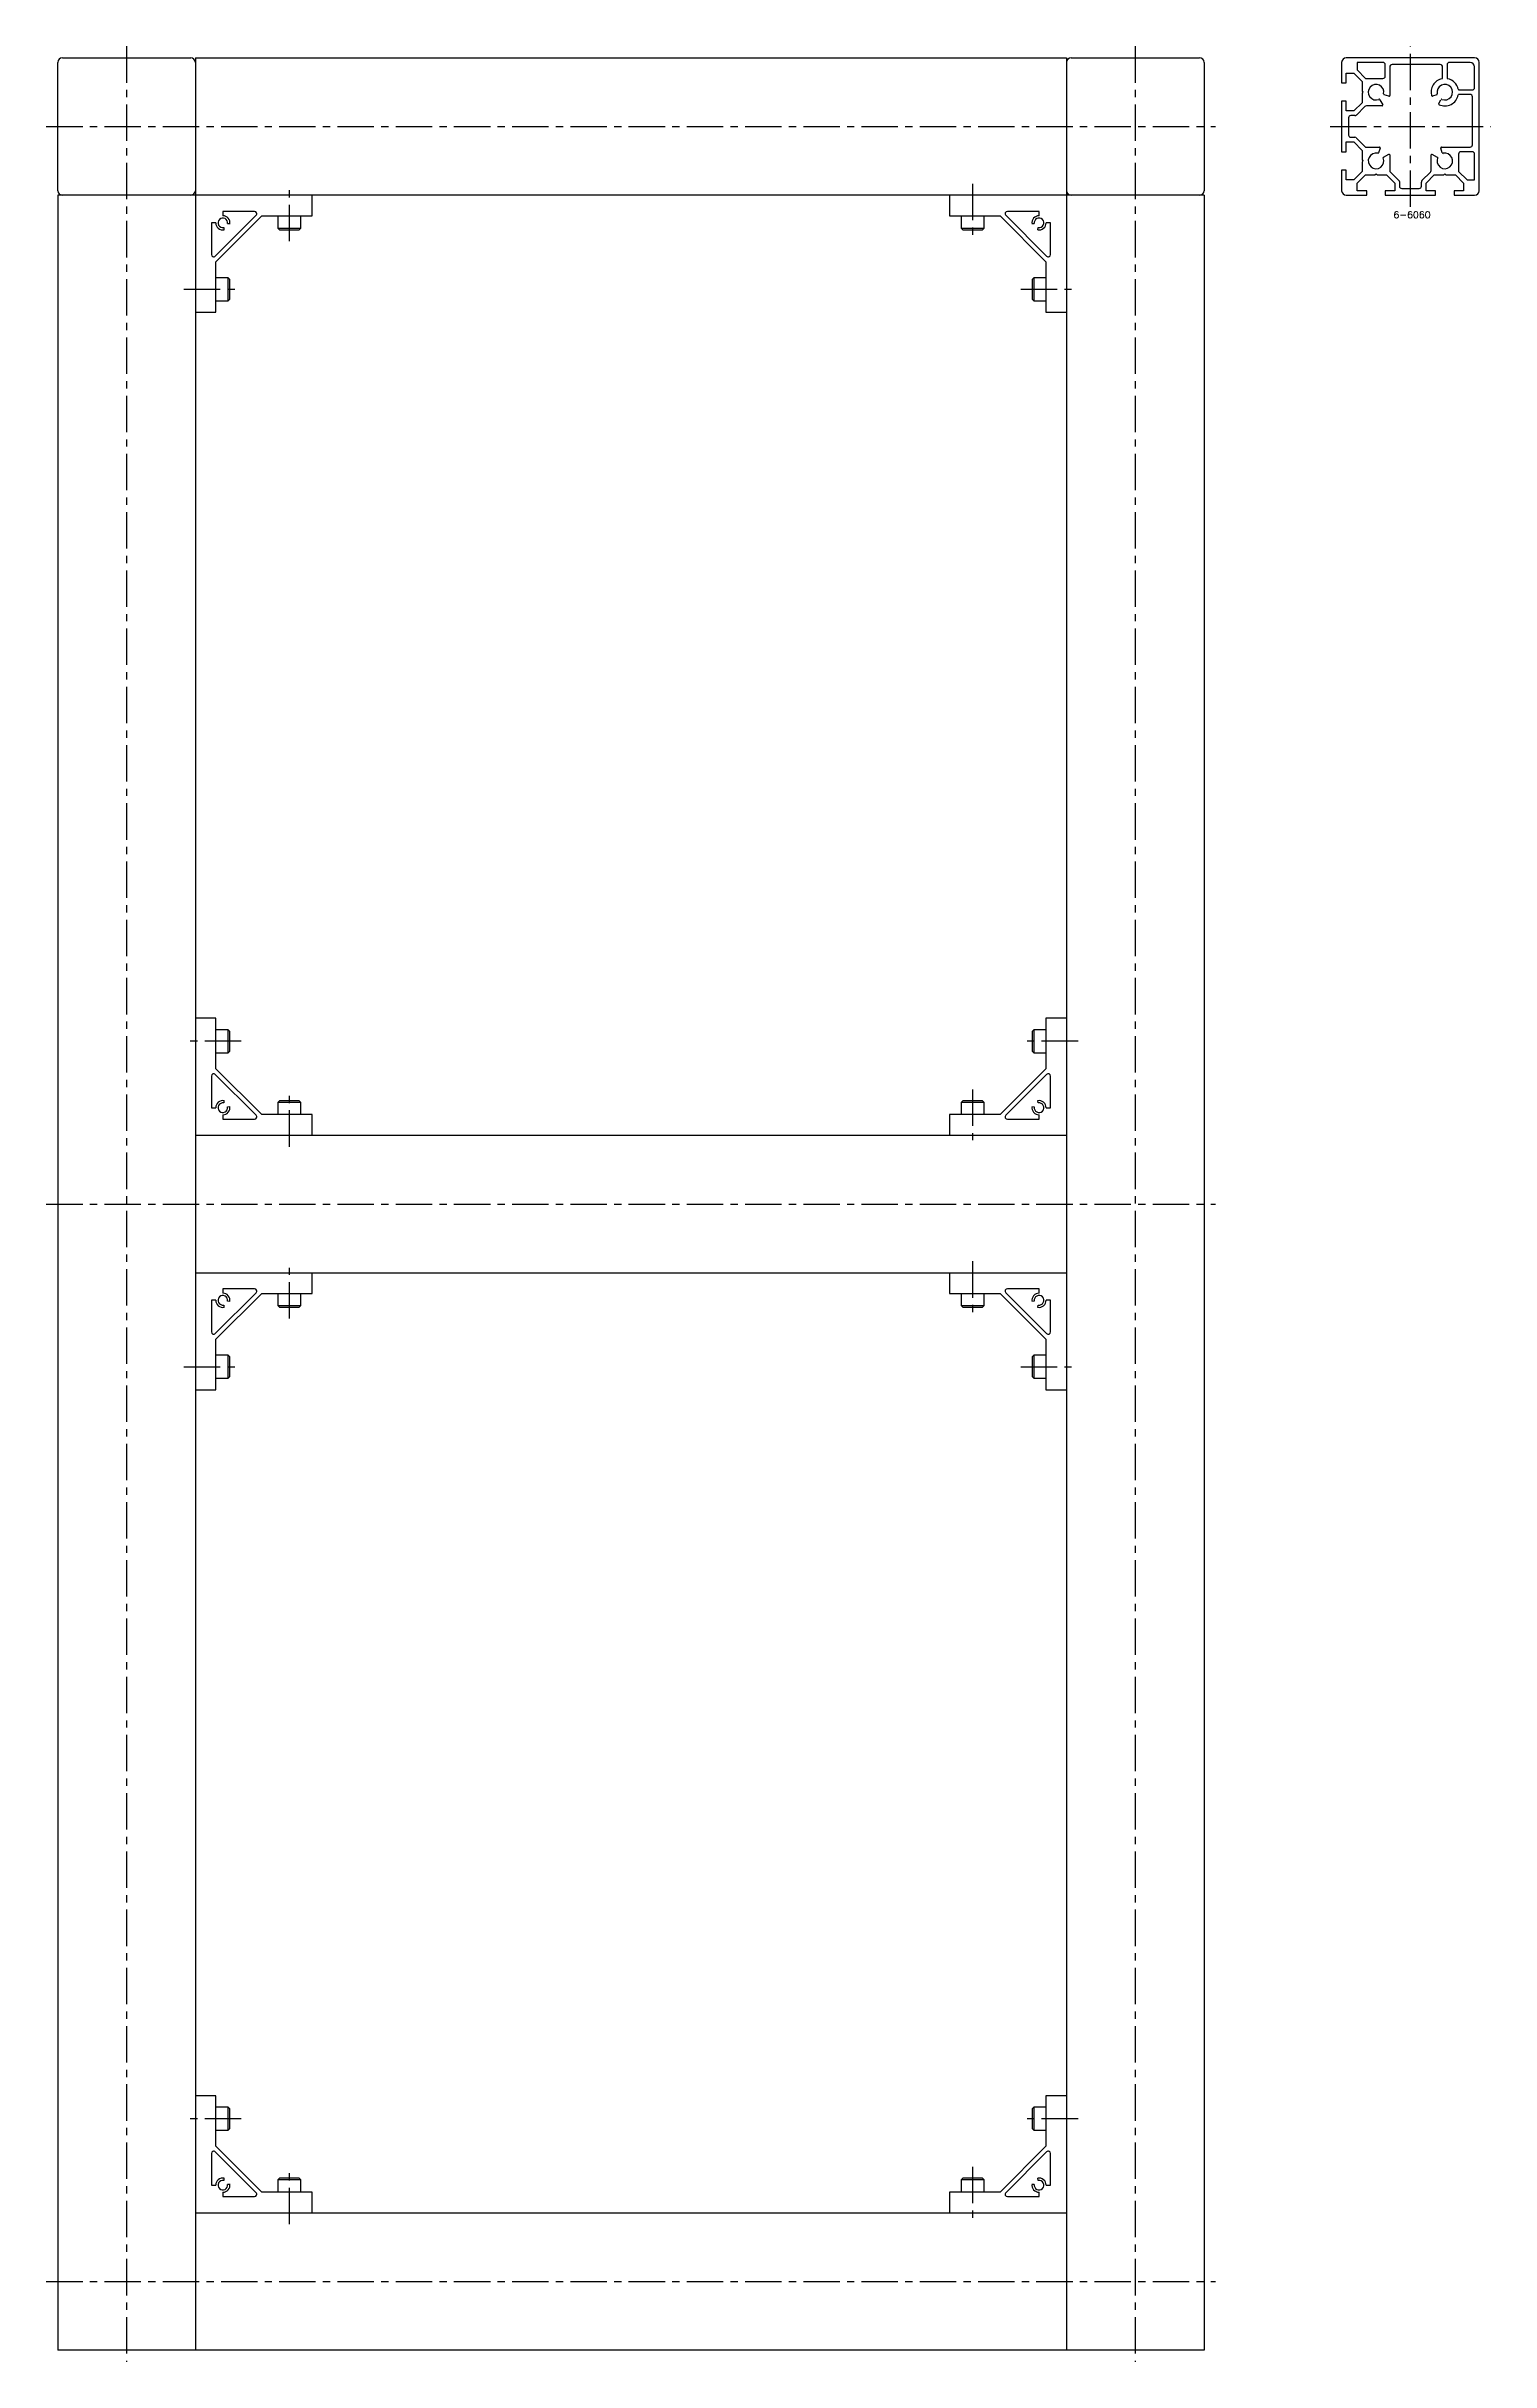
# Model space of a CAD drawing. Extents: x -5 to 1191, y -8 to 1575.
# Drawn here: x 561 to 1191, y 5 to 1015 of the extents above; entities that cross this region are included whole.
import ezdxf

# ---------------------------------------------------------------- set-up
doc = ezdxf.new("R2010")
doc.units = 0
doc.header["$LTSCALE"] = 0.5
doc.linetypes.add('CENTER', pattern=[50.8, 31.75, -6.35, 6.35, -6.35])
for name, color, linetype in [('MSM_CENTER', 1, 'CENTER'), ('MSM_CONTINUOUS', 7, 'CONTINUOUS'), ('MSM_PART_NUMBER', 7, 'CONTINUOUS')]:
    doc.layers.add(name, color=color, linetype=linetype)
doc.styles.get("Standard").update_dxf_attribs({"font": 'txt.shx', "height": 3, "bigfont": 'bigfont.shx'})

# ---------------------------------------------------------------- blocks, each defined once
blk = doc.blocks.new('*U10')
at = {"layer": 'MSM_PART_NUMBER'}
blk.add_text('6-6060', height=3, dxfattribs=at).set_placement((1148.6, 940))

msp = doc.modelspace()

# ---------------------------------------------------------------- linework, layer by layer
at = {"layer": 'MSM_CENTER'}
for p, q in [((596, 1015), (596, 5)), ((1036, 1015), (1036, 5)), ((1156, 945), (1156, 1015)), ((561, 980), (1071, 980)), ((1121, 980), (1191, 980)), ((667, 930), (667, 955)), ((965, 955), (965, 930)), ((621, 909), (646, 909)), ((986, 909), (1011, 909)), ((646, 581), (621, 581)), ((1011, 581), (986, 581)), ((667, 535), (667, 560)), ((965, 560), (965, 535)), ((561, 510), (1071, 510)), ((667, 460), (667, 485)), ((965, 485), (965, 460)), ((621, 439), (646, 439)), ((986, 439), (1011, 439)), ((646, 111), (621, 111)), ((1011, 111), (986, 111)), ((667, 65), (667, 90)), ((965, 90), (965, 65)), ((561, 40), (1071, 40))]:
    msp.add_line(p, q, dxfattribs=at)
at = {"layer": 'MSM_CONTINUOUS'}
for p, q in [((1184, 1010), (1128, 1010)), ((566, 952), (566, 1008)), ((568, 1010), (624, 1010)), ((626, 1010), (626, 10)), ((626, 1010), (1006, 1010)), ((1006, 1010), (1006, 10)), ((1008, 1010), (1064, 1010)), ((1066, 1008), (1066, 952)), ((1126, 1008), (1126, 999)), ((1128, 999), (1128, 1003.3)), ((1128, 1003.3), (1131.3, 1003.3)), ((1131.3, 1003.3), (1135, 999.6)), ((1132.8, 1008), (1132.8, 1004.7)), ((1144, 1008), (1132.8, 1008)), ((1132.8, 1004.7), (1136.4, 1001)), ((1136.4, 1001), (1144, 1001)), ((1145, 1002), (1145, 1007)), ((1147, 1006), (1147, 993.5)), ((1169, 1007), (1148, 1007)), ((1170, 1001.2), (1170, 1006)), ((1172, 1007), (1172, 1001.2)), ((1182, 1008), (1173, 1008)), ((1184, 997), (1184, 1006)), ((1186, 952), (1186, 1008)), ((1126, 999), (1128, 999)), ((1128, 991), (1126, 991)), ((1126, 991), (1126, 969)), ((1128, 986.8), (1128, 991)), ((1135, 990.4), (1131.3, 986.8)), ((1135, 999.6), (1135, 995.5)), ((1135, 995.5), (1135.3, 995)), ((1135.3, 995), (1135, 994.5)), ((1135, 994.5), (1135, 990.4)), ((1142.7, 991.7), (1143.9, 989.4)), ((1146.6, 993.2), (1144.5, 993.9)), ((1167.5, 993.9), (1165.6, 993.3)), ((1168.4, 990), (1169.3, 991.7)), ((1177.2, 996), (1183, 996)), ((1182, 994), (1177.2, 994)), ((1183, 972), (1183, 993)), ((1131.3, 986.8), (1128, 986.8)), ((1129, 983.8), (1129, 976.3)), ((1131.8, 984.8), (1130, 984.8)), ((1136.1, 988.7), (1132.5, 985)), ((1143.6, 989), (1136.8, 989)), ((1128, 969), (1128, 973.3)), ((1128, 973.3), (1131.3, 973.3)), ((1130, 975.3), (1131.8, 975.3)), ((1131.3, 973.3), (1135, 969.6)), ((1132.5, 975), (1136.1, 971.3)), ((1136.8, 971), (1142.5, 971)), ((1142.8, 970.6), (1142.1, 968.5)), ((1169.9, 968.5), (1169.2, 970.6)), ((1169.5, 971), (1182, 971)), ((1126, 969), (1128, 969)), ((1128, 961), (1126, 961)), ((1126, 961), (1126, 952)), ((1128, 956.8), (1128, 961)), ((1135, 960.4), (1131.3, 956.8)), ((1135, 969.6), (1135, 965.5)), ((1135, 965.5), (1135.3, 965)), ((1135.3, 965), (1135, 964.5)), ((1135, 964.5), (1135, 960.4)), ((1144.3, 966.7), (1146.6, 967.9)), ((1147, 967.6), (1147, 960.8)), ((1147.3, 960.1), (1151, 956.5)), ((1161, 956.5), (1164.7, 960.1)), ((1165, 960.8), (1165, 967.6)), ((1165.4, 967.9), (1167.7, 966.7)), ((1177, 968), (1177, 960.4)), ((1177, 960.4), (1180.7, 956.8)), ((1183, 969), (1178, 969)), ((1184, 956.8), (1184, 968)), ((1066, 950), (566, 950)), ((566, 950), (566, 10)), ((677, 941), (677, 950)), ((955, 950), (955, 941)), ((1066, 950), (1066, 10)), ((1131.3, 956.8), (1128, 956.8)), ((1128, 950), (1137, 950)), ((1132.8, 955.3), (1136.4, 959)), ((1132.8, 952), (1132.8, 955.3)), ((1137, 952), (1132.8, 952)), ((1136.4, 959), (1140.5, 959)), ((1137, 950), (1137, 952)), ((1140.5, 959), (1141, 959.3)), ((1141, 959.3), (1141.5, 959)), ((1141.5, 959), (1145.6, 959)), ((1149.2, 952), (1145, 952)), ((1145, 952), (1145, 950)), ((1145, 950), (1167, 950)), ((1145.6, 959), (1149.2, 955.3)), ((1149.2, 955.3), (1149.2, 952)), ((1151.2, 955.8), (1151.2, 954)), ((1152.2, 953), (1159.8, 953)), ((1160.8, 954), (1160.8, 955.8)), ((1162.8, 955.3), (1166.4, 959)), ((1162.8, 952), (1162.8, 955.3)), ((1167, 952), (1162.8, 952)), ((1166.4, 959), (1170.5, 959)), ((1167, 950), (1167, 952)), ((1170.5, 959), (1171, 959.3)), ((1171, 959.3), (1171.5, 959)), ((1171.5, 959), (1175.6, 959)), ((1179.2, 952), (1175, 952)), ((1175, 952), (1175, 950)), ((1175, 950), (1184, 950)), ((1175.6, 959), (1179.2, 955.3)), ((1179.2, 955.3), (1179.2, 952)), ((1180.7, 956.8), (1184, 956.8)), ((634.7, 923.5), (652.5, 941.3)), ((635, 921), (655, 941)), ((638, 943), (638, 941.1)), ((651.8, 943), (638, 943)), ((655, 941), (677, 941)), ((662, 941), (662, 935.7)), ((672, 935.7), (672, 941)), ((955, 941), (977, 941)), ((960, 941), (960, 935.7)), ((970, 935.7), (970, 941)), ((977, 941), (997, 921)), ((979.5, 941.3), (997.3, 923.5)), ((994, 943), (980.2, 943)), ((994, 941.1), (994, 943)), ((633, 938), (633, 924.2)), ((634.9, 938), (633, 938)), ((638.4, 935.9), (638.5, 934.9)), ((641.1, 937.5), (640.1, 937.6)), ((662, 935.7), (662.7, 935)), ((662, 935.7), (672, 935.7)), ((662.7, 935), (671.3, 935)), ((671.3, 935), (672, 935.7)), ((960, 935.7), (960.7, 935)), ((960, 935.7), (970, 935.7)), ((960.7, 935), (969.3, 935)), ((969.3, 935), (970, 935.7)), ((991.9, 937.6), (990.9, 937.5)), ((993.5, 934.9), (993.6, 935.9)), ((999, 938), (997.1, 938)), ((999, 924.2), (999, 938)), ((635, 899), (635, 921)), ((997, 921), (997, 899)), ((640.3, 914), (635, 914)), ((641, 913.3), (640.3, 914)), ((640.3, 904), (640.3, 914)), ((641, 904.7), (641, 913.3)), ((991.7, 914), (991, 913.3)), ((991, 913.3), (991, 904.7)), ((997, 914), (991.7, 914)), ((991.7, 914), (991.7, 904)), ((626, 899), (635, 899)), ((635, 904), (640.3, 904)), ((640.3, 904), (641, 904.7)), ((991, 904.7), (991.7, 904)), ((991.7, 904), (997, 904)), ((997, 899), (1006, 899)), ((635, 591), (626, 591)), ((635, 569), (635, 591)), ((640.3, 586), (635, 586)), ((641, 585.3), (640.3, 586)), ((640.3, 576), (640.3, 586)), ((991.7, 586), (991, 585.3)), ((997, 586), (991.7, 586)), ((991.7, 586), (991.7, 576)), ((1006, 591), (997, 591)), ((997, 591), (997, 569)), ((635, 576), (640.3, 576)), ((640.3, 576), (641, 576.7)), ((641, 576.7), (641, 585.3)), ((991, 585.3), (991, 576.7)), ((991, 576.7), (991.7, 576)), ((991.7, 576), (997, 576)), ((633, 565.8), (633, 552)), ((652.5, 548.7), (634.7, 566.5)), ((655, 549), (635, 569)), ((997, 569), (977, 549)), ((997.3, 566.5), (979.5, 548.7)), ((999, 552), (999, 565.8)), ((633, 552), (634.9, 552)), ((638, 548.9), (638, 547)), ((638, 547), (651.8, 547)), ((638.5, 555.1), (638.4, 554.1)), ((640.1, 552.4), (641.1, 552.5)), ((677, 549), (655, 549)), ((662.7, 555), (662, 554.3)), ((662, 554.3), (662, 549)), ((672, 554.3), (662, 554.3)), ((671.3, 555), (662.7, 555)), ((672, 554.3), (671.3, 555)), ((672, 549), (672, 554.3)), ((677, 540), (677, 549)), ((977, 549), (955, 549)), ((955, 549), (955, 540)), ((960.7, 555), (960, 554.3)), ((960, 554.3), (960, 549)), ((970, 554.3), (960, 554.3)), ((969.3, 555), (960.7, 555)), ((970, 554.3), (969.3, 555)), ((970, 549), (970, 554.3)), ((980.2, 547), (994, 547)), ((990.9, 552.5), (991.9, 552.4)), ((993.6, 554.1), (993.5, 555.1)), ((994, 547), (994, 548.9)), ((997.1, 552), (999, 552)), ((626, 540), (1006, 540)), ((626, 480), (1006, 480)), ((677, 471), (677, 480)), ((955, 480), (955, 471)), ((633, 468), (633, 454.2)), ((634.9, 468), (633, 468)), ((634.7, 453.5), (652.5, 471.3)), ((635, 451), (655, 471)), ((638, 473), (638, 471.1)), ((651.8, 473), (638, 473)), ((638.4, 465.9), (638.5, 464.9)), ((641.1, 467.5), (640.1, 467.6)), ((655, 471), (677, 471)), ((662, 471), (662, 465.7)), ((662, 465.7), (662.7, 465)), ((662, 465.7), (672, 465.7)), ((662.7, 465), (671.3, 465)), ((671.3, 465), (672, 465.7)), ((672, 465.7), (672, 471)), ((955, 471), (977, 471)), ((960, 471), (960, 465.7)), ((960, 465.7), (960.7, 465)), ((960, 465.7), (970, 465.7)), ((960.7, 465), (969.3, 465)), ((969.3, 465), (970, 465.7)), ((970, 465.7), (970, 471)), ((977, 471), (997, 451)), ((979.5, 471.3), (997.3, 453.5)), ((994, 473), (980.2, 473)), ((991.9, 467.6), (990.9, 467.5)), ((993.5, 464.9), (993.6, 465.9)), ((994, 471.1), (994, 473)), ((999, 468), (997.1, 468)), ((999, 454.2), (999, 468)), ((635, 429), (635, 451)), ((997, 451), (997, 429)), ((640.3, 444), (635, 444)), ((641, 443.3), (640.3, 444)), ((640.3, 434), (640.3, 444)), ((640.3, 434), (641, 434.7)), ((641, 434.7), (641, 443.3)), ((991.7, 444), (991, 443.3)), ((991, 443.3), (991, 434.7)), ((991, 434.7), (991.7, 434)), ((997, 444), (991.7, 444)), ((991.7, 444), (991.7, 434)), ((626, 429), (635, 429)), ((635, 434), (640.3, 434)), ((991.7, 434), (997, 434)), ((997, 429), (1006, 429)), ((635, 121), (626, 121)), ((635, 99), (635, 121)), ((640.3, 116), (635, 116)), ((641, 115.3), (640.3, 116)), ((640.3, 106), (640.3, 116)), ((641, 106.7), (641, 115.3)), ((991.7, 116), (991, 115.3)), ((991, 115.3), (991, 106.7)), ((997, 116), (991.7, 116)), ((991.7, 116), (991.7, 106)), ((1006, 121), (997, 121)), ((997, 121), (997, 99)), ((635, 106), (640.3, 106)), ((640.3, 106), (641, 106.7)), ((991, 106.7), (991.7, 106)), ((991.7, 106), (997, 106)), ((633, 95.8), (633, 82)), ((652.5, 78.7), (634.7, 96.5)), ((655, 79), (635, 99)), ((997, 99), (977, 79)), ((997.3, 96.5), (979.5, 78.7)), ((999, 82), (999, 95.8)), ((633, 82), (634.9, 82)), ((638.5, 85.1), (638.4, 84.1)), ((640.1, 82.4), (641.1, 82.5)), ((662.7, 85), (662, 84.3)), ((662, 84.3), (662, 79)), ((672, 84.3), (662, 84.3)), ((671.3, 85), (662.7, 85)), ((672, 84.3), (671.3, 85)), ((672, 79), (672, 84.3)), ((960.7, 85), (960, 84.3)), ((960, 84.3), (960, 79)), ((970, 84.3), (960, 84.3)), ((969.3, 85), (960.7, 85)), ((970, 84.3), (969.3, 85)), ((970, 79), (970, 84.3)), ((990.9, 82.5), (991.9, 82.4)), ((993.6, 84.1), (993.5, 85.1)), ((997.1, 82), (999, 82)), ((638, 78.9), (638, 77)), ((638, 77), (651.8, 77)), ((677, 79), (655, 79)), ((677, 70), (677, 79)), ((977, 79), (955, 79)), ((955, 79), (955, 70)), ((980.2, 77), (994, 77)), ((994, 77), (994, 78.9)), ((626, 70), (1006, 70)), ((1066, 10), (566, 10))]:
    msp.add_line(p, q, dxfattribs=at)
for centre, radius, start, end in [((568, 1008), 2, 90, 180), ((624, 1008), 2, 0, 90), ((1008, 1008), 2, 90, 180), ((1064, 1008), 2, 0, 90), ((1128, 1008), 2, 90, 180), ((1144, 1007), 1, 0, 90), ((1144, 1002), 1, 270, 0), ((1148, 1006), 1, 90, 180), ((1171, 995), 6, 101.9085, 194.483), ((1169, 1006), 1, 0, 90), ((1169.7, 1001.2), 0.3, 281.9085, 0), ((1173, 1007), 1, 90, 180), ((1172.3, 1001.2), 0.3, 180, 258.0915), ((1171, 995), 6, 11.9085, 78.0915), ((1182, 1006), 2, 0, 90), ((1184, 1008), 2, 0, 90), ((1141, 995), 3.4, 347.1507, 292.8493), ((1142.4, 991.6), 0.3, 27.5, 112.8493), ((1144.6, 994.2), 0.3, 167.1507, 252.5), ((1146.7, 993.5), 0.3, 252.5, 0), ((1165.5, 993.6), 0.3, 194.483, 287.5), ((1167.4, 994.2), 0.3, 287.5, 12.8493), ((1171, 995), 3.4, 247.1507, 192.8493), ((1168.6, 989.8), 0.3, 152.5, 245.517), ((1171, 995), 6, 245.517, 348.0915), ((1169.6, 991.6), 0.3, 67.1507, 152.5), ((1177.2, 996.3), 0.3, 191.9085, 270), ((1177.2, 993.7), 0.3, 90, 168.0915), ((1182, 993), 1, 0, 90), ((1183, 997), 1, 270, 0), ((1130, 983.8), 1, 90, 180), ((1131.8, 985.8), 1, 270, 315), ((1136.8, 988), 1, 90, 135), ((1143.6, 989.3), 0.3, 270, 27.5), ((1130, 976.3), 1, 180, 270), ((1131.8, 974.3), 1, 45, 90), ((1136.8, 972), 1, 225, 270), ((1142.5, 970.7), 0.3, 342.5, 90), ((1169.5, 970.7), 0.3, 90, 197.5), ((1182, 972), 1, 270, 0), ((1141, 965), 3.4, 77.1507, 22.8493), ((1141.8, 968.6), 0.3, 257.1507, 342.5), ((1144.4, 966.4), 0.3, 117.5, 202.8493), ((1146.7, 967.6), 0.3, 0, 117.5), ((1148, 960.8), 1, 180, 225), ((1164, 960.8), 1, 315, 0), ((1165.3, 967.6), 0.3, 62.5, 180), ((1171, 965), 3.4, 157.1507, 102.8493), ((1167.6, 966.4), 0.3, 337.1507, 62.5), ((1170.2, 968.6), 0.3, 197.5, 282.8493), ((1178, 968), 1, 90, 180), ((1183, 968), 1, 0, 90), ((568, 952), 2, 180, 270), ((624, 952), 2, 270, 0), ((1008, 952), 2, 180, 270), ((1064, 952), 2, 270, 0), ((1128, 952), 2, 180, 270), ((1150.3, 955.8), 1, 0, 45), ((1152.2, 954), 1, 180, 270), ((1159.8, 954), 1, 270, 0), ((1161.8, 955.8), 1, 135, 180), ((1184, 952), 2, 270, 0), ((638, 938), 2.1, 350, 280), ((638, 938), 3.1, 350, 90), ((651.8, 942), 1, 315, 90), ((980.2, 942), 1, 90, 225), ((994, 938), 3.1, 90, 190), ((994, 938), 2.1, 260, 190), ((638, 938), 3.1, 180, 280), ((994, 938), 3.1, 260, 0), ((634, 924.2), 1, 180, 315), ((998, 924.2), 1, 225, 0), ((634, 565.8), 1, 45, 180), ((998, 565.8), 1, 0, 135), ((638, 552), 3.1, 80, 180), ((638, 552), 2.1, 80, 10), ((638, 552), 3.1, 270, 10), ((651.8, 548), 1, 270, 45), ((980.2, 548), 1, 135, 270), ((994, 552), 3.1, 170, 270), ((994, 552), 2.1, 170, 100), ((994, 552), 3.1, 0, 100), ((638, 468), 3.1, 180, 280), ((638, 468), 2.1, 350, 280), ((638, 468), 3.1, 350, 90), ((651.8, 472), 1, 315, 90), ((980.2, 472), 1, 90, 225), ((994, 468), 3.1, 90, 190), ((994, 468), 2.1, 260, 190), ((994, 468), 3.1, 260, 0), ((634, 454.2), 1, 180, 315), ((998, 454.2), 1, 225, 0), ((634, 95.8), 1, 45, 180), ((998, 95.8), 1, 0, 135), ((638, 82), 3.1, 80, 180), ((638, 82), 2.1, 80, 10), ((638, 82), 3.1, 270, 10), ((994, 82), 3.1, 170, 270), ((994, 82), 2.1, 170, 100), ((994, 82), 3.1, 0, 100), ((651.8, 78), 1, 270, 45), ((980.2, 78), 1, 135, 270)]:
    msp.add_arc(centre, radius, start, end, dxfattribs=at)

# ---------------------------------------------------------------- block references
msp.add_blockref('*U10', (0, 0), dxfattribs=at)

doc.saveas('drawing.dxf')
